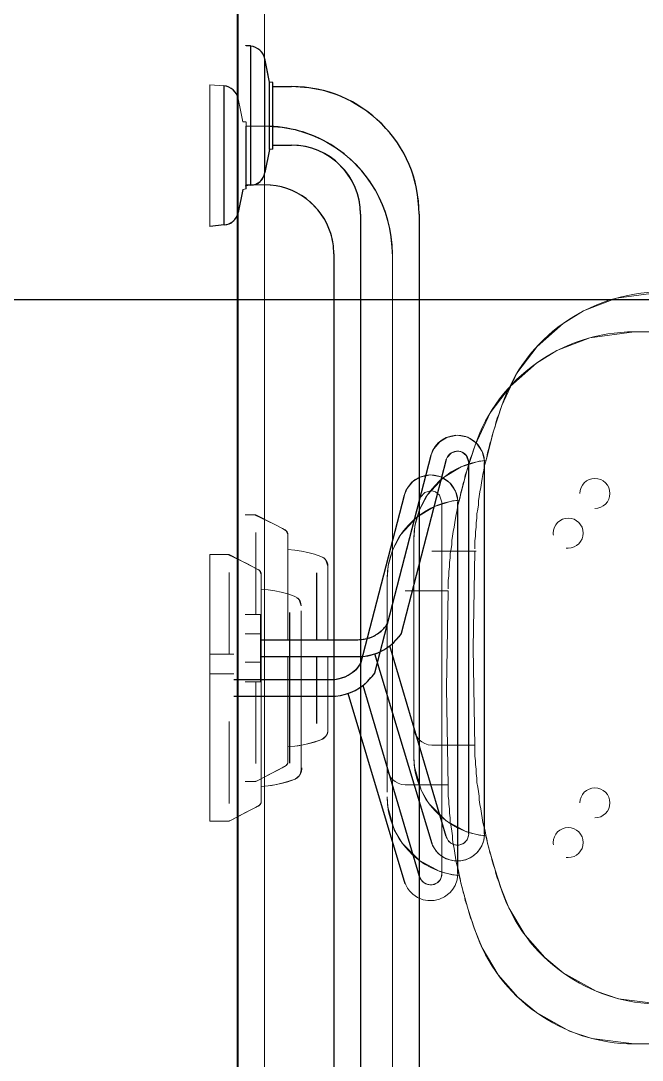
# Model space of a CAD drawing. Extents: x -14.2 to 52.3, y 3.7 to 90.9.
# Drawn here: x 28.77 to 29.12, y 26.129 to 26.715 of the extents above; entities that cross this region are included whole.
import ezdxf

# ---------------------------------------------------------------- set-up
doc = ezdxf.new("R2010")
doc.units = 0
doc.linetypes.add('limpo_PINI-PSG-PE-0102-LAZ-R00$0$CENTER2', pattern=[28.575, 19.05, -3.175, 3.175, -3.175])
for name, color, linetype, lineweight, true_color in [('limpo_PINI-PSG-PE-0102-LAZ-R00$0$0-17', 7, 'Continuous', 20, 0x999999), ('limpo_PINI-PSG-PE-0102-LAZ-R00$0$0-19', 7, 'Continuous', 25, 0x999999), ('limpo_PINI-PSG-PE-0102-LAZ-R00$0$0-8', 7, 'Continuous', 5, 0x999999)]:
    doc.layers.add(name, color=color, linetype=linetype, lineweight=lineweight, true_color=true_color)
for name, color, linetype, lineweight in [('limpo_PINI-PSG-PE-0102-LAZ-R00$0$0-20', 7, 'Continuous', 5), ('limpo_PINI-PSG-PE-0102-LAZ-R00$0$A-WALL', 1, 'Continuous', 5), ('limpo_PINI-PSG-PE-0102-LAZ-R00$0$A-WALL-FNSH', 1, 'Continuous', 40), ('limpo_PINI-PSG-PE-0102-LAZ-R00$0$LAYOUT_AMB_LAZ_dwg', 8, 'Continuous', 5)]:
    doc.layers.add(name, color=color, linetype=linetype, lineweight=lineweight)
for name, color, linetype in [('limpo_PINI-PSG-PE-0102-LAZ-R00$0$PA_ESTR', 181, 'limpo_PINI-PSG-PE-0102-LAZ-R00$0$CENTER2'), ('limpo_PINI-PSG-PE-0102-LAZ-R00$0$XR_ARQT', 7, 'Continuous'), ('XR_ARQT', 7, 'Continuous')]:
    doc.layers.add(name, color=color, linetype=linetype)

# ---------------------------------------------------------------- blocks, each defined once
blk = doc.blocks.new('limpo_PINI-PSG-PE-0102-LAZ-R00$0$LAZ GERAL - PNE_dwg-25011385-009 - PRE - PAV_ LAZER - GERAL')
at = {"layer": 'limpo_PINI-PSG-PE-0102-LAZ-R00$0$0-17'}
for p, q in [((7.27528, 1.59608), (7.27528, 1.54999)), ((7.29331, 1.52623), (7.29331, 1.50383)), ((7.27528, 1.51198), (7.27528, 1.46588))]:
    blk.add_line(p, q, dxfattribs=at)
at = {"layer": 'limpo_PINI-PSG-PE-0102-LAZ-R00$0$0-17', "flags": 128}
for points in [[(7.2693, 1.60615), (7.27454, 1.60615), (7.27528, 1.60608), (7.27595, 1.60581), (7.29171, 1.59757), (7.29238, 1.59716), (7.29291, 1.59649), (7.29318, 1.59576), (7.29331, 1.59495), (7.29331, 1.546), (7.29331, 1.53573)], [(7.3131, 1.58214), (7.31189, 1.58268), (7.30827, 1.58389), (7.30458, 1.58489), (7.30089, 1.5857), (7.29714, 1.58624), (7.29331, 1.58657)], [(7.2693, 1.45581), (7.27454, 1.45581), (7.27528, 1.45588), (7.27595, 1.45615), (7.29171, 1.4644), (7.29238, 1.4648), (7.29291, 1.46547), (7.29318, 1.46621), (7.29331, 1.46701), (7.29331, 1.51596)], [(7.3131, 1.47982), (7.31189, 1.47928), (7.30827, 1.47808), (7.30458, 1.47707), (7.30089, 1.47627), (7.29714, 1.47573), (7.29331, 1.47539)]]:
    blk.add_lwpolyline(points, dxfattribs=at)
at = {"layer": 'limpo_PINI-PSG-PE-0102-LAZ-R00$0$0-17'}
for centre, major_axis, start_param, end_param in [((7.30875, 1.57611), (0.00662, 0.00339), 0.179492, 0.473472), ((7.31017, 1.5772), (-0.00507, 0.0025), 3.600755, 4.253205), ((7.31017, 1.48477), (0.00564, 0.00038), 5.564268, 6.216718), ((7.30875, 1.48585), (-0.00481, 0.00566), 3.060824, 3.354804)]:
    blk.add_ellipse(centre, major_axis=major_axis, ratio=1, start_param=start_param, end_param=end_param, dxfattribs=at)
at = {"layer": 'limpo_PINI-PSG-PE-0102-LAZ-R00$0$0-19'}
for p, q in [((7.39517, 1.42634), (7.39517, 1.63562)), ((7.40413, 1.42634), (7.40413, 1.63562)), ((7.30951, 1.53573), (7.30951, 1.57347)), ((7.38256, 1.42474), (7.35071, 1.53233)), ((7.27786, 1.52623), (7.33394, 1.52623)), ((7.30951, 1.48849), (7.30951, 1.52623)), ((7.33272, 1.52623), (7.33516, 1.52633)), ((7.37451, 1.42062), (7.34227, 1.52786))]:
    blk.add_line(p, q, dxfattribs=at)
at = {"layer": 'limpo_PINI-PSG-PE-0102-LAZ-R00$0$0-19', "flags": 128}
for points in [[(7.37389, 1.63948), (7.34929, 1.54458), (7.34817, 1.543)], [(7.38256, 1.63723), (7.35721, 1.53929), (7.35584, 1.53736)], [(7.27786, 1.53573), (7.33272, 1.53573), (7.3347, 1.53579)]]:
    blk.add_lwpolyline(points, dxfattribs=at)
at = {"layer": 'limpo_PINI-PSG-PE-0102-LAZ-R00$0$0-19'}
for centre, major_axis, start_param, end_param in [((7.33274, 1.55553), (-0.0085, 0.01793), 3.120711, 3.461355), ((7.33088, 1.5576), (0.01347, 0.01817), 4.538055, 4.649119), ((7.33259, 1.55617), (0.01373, 0.01522), 3.978634, 4.290902), ((7.33259, 1.55588), (-0.01631, 0.02486), 3.078763, 3.459076), ((7.33312, 1.55468), (-0.0158, 0.02363), 2.623899, 3.074641)]:
    blk.add_ellipse(centre, major_axis=major_axis, ratio=1, start_param=start_param, end_param=end_param, dxfattribs=at)
for points in [[(7.27246, 1.87033), (7.27246, 1.87033), (7.27124, 1.87041), (7.26975, 1.87052)], [(7.28036, 1.863), (7.27951, 1.86694), (7.27641, 1.86976), (7.27218, 1.87033)], [(7.27246, 1.86553), (7.27246, 1.86553), (7.27246, 1.87033), (7.27246, 1.87033)], [(7.27246, 1.79192), (7.27246, 1.79192), (7.27246, 1.86553), (7.27246, 1.86553)], [(7.28036, 1.85933), (7.28036, 1.85933), (7.28036, 1.86328), (7.28036, 1.86328)], [(7.2829, 1.85002), (7.2829, 1.85002), (7.28036, 1.86328), (7.28036, 1.86328)], [(7.28036, 1.79897), (7.28036, 1.79897), (7.28036, 1.85933), (7.28036, 1.85933)], [(7.2829, 1.84776), (7.2829, 1.84776), (7.2829, 1.85002), (7.2829, 1.85002)], [(7.28487, 1.84974), (7.28487, 1.84974), (7.2829, 1.85002), (7.2829, 1.85002)], [(7.2829, 1.81194), (7.2829, 1.81194), (7.2829, 1.84776), (7.2829, 1.84776)], [(7.28487, 1.84748), (7.28487, 1.84748), (7.28487, 1.84974), (7.28487, 1.84974)], [(7.28487, 1.84748), (7.28487, 1.84748), (7.29531, 1.84748), (7.29531, 1.84748)], [(7.28487, 1.81223), (7.28487, 1.81223), (7.28487, 1.84748), (7.28487, 1.84748)], [(7.2829, 1.81194), (7.2829, 1.81194), (7.28036, 1.79897), (7.28036, 1.79897)], [(7.28487, 1.81223), (7.28487, 1.81223), (7.2829, 1.81194), (7.2829, 1.81194)], [(7.28487, 1.81448), (7.28487, 1.81448), (7.29531, 1.81448), (7.29531, 1.81448)], [(7.27246, 1.79192), (7.27641, 1.79192), (7.27951, 1.79502), (7.28036, 1.79897)], [(7.27246, 1.79192), (7.27246, 1.79192), (7.27124, 1.79179), (7.26975, 1.79164)], [(7.33423, 1.77556), (7.33423, 1.77556), (7.33423, 1.08655), (7.33423, 1.08655)], [(7.36723, 1.77556), (7.36723, 1.77556), (7.36723, 1.08655), (7.36723, 1.08655)]]:
    blk.add_open_spline(points, degree=3, dxfattribs=at)
for points in [[(7.36723, 1.77556), (7.36723, 1.77556), (7.36723, 1.81533), (7.33507, 1.84748), (7.29531, 1.84748)], [(7.33423, 1.77556), (7.33423, 1.77556), (7.33423, 1.797), (7.31674, 1.81448), (7.29531, 1.81448)]]:
    blk.add_open_spline(points, degree=3, knots=[0.3333333, 0.3333333, 0.3333333, 0.3333333, 0.3333333, 1, 1, 1, 1], dxfattribs=at)
at = {"layer": 'limpo_PINI-PSG-PE-0102-LAZ-R00$0$0-20', "flags": 128}
for points in [[(7.36723, 1.08655), (7.36723, 1.77556), (7.36599, 1.78894), (7.36314, 1.79955), (7.35993, 1.80719), (7.35485, 1.81595), (7.34996, 1.82235), (7.34361, 1.82888), (7.33699, 1.83421), (7.32879, 1.83925), (7.32201, 1.84237), (7.31333, 1.84521), (7.30502, 1.84683), (7.29531, 1.84748), (7.28487, 1.84748), (7.28487, 1.84974), (7.2829, 1.85002), (7.28163, 1.85665), (7.28036, 1.863), (7.2797, 1.86497), (7.27867, 1.86671), (7.27747, 1.86799), (7.27615, 1.86896), (7.27459, 1.86972), (7.27344, 1.87009), (7.27246, 1.87033), (7.2693, 1.87055)], [(7.2693, 1.79159), (7.27246, 1.79192), (7.27456, 1.79222), (7.27764, 1.79402), (7.27989, 1.7974), (7.28036, 1.79897), (7.2829, 1.81194), (7.28487, 1.81223), (7.28487, 1.81448), (7.29531, 1.81448), (7.3012, 1.81404), (7.30631, 1.81289), (7.3095, 1.8118), (7.31315, 1.81013), (7.31719, 1.80772), (7.32084, 1.80489), (7.3249, 1.8008), (7.32902, 1.79496), (7.33042, 1.79232), (7.33203, 1.78845), (7.3334, 1.78355), (7.33388, 1.78079), (7.33421, 1.77676), (7.33423, 1.77556), (7.33423, 1.08655)], [(7.50356, 1.73164), (7.47846, 1.72827), (7.45996, 1.72105), (7.44846, 1.71403), (7.43371, 1.70104), (7.42236, 1.68596), (7.41381, 1.66772), (7.40915, 1.65333), (7.40513, 1.63745), (7.40492, 1.63682), (7.40103, 1.63633), (7.391, 1.63321), (7.38101, 1.62717), (7.37191, 1.61735), (7.3672, 1.60853), (7.36485, 1.59967), (7.36428, 1.59237), (7.36428, 1.53098), (7.36428, 1.4696), (7.36463, 1.46401), (7.36831, 1.45103), (7.37272, 1.44348), (7.38252, 1.43363), (7.39399, 1.42755), (7.40117, 1.42566), (7.40492, 1.42515), (7.40619, 1.41965), (7.41, 1.4061), (7.41339, 1.39552), (7.41776, 1.38455), (7.42691, 1.36919), (7.43799, 1.35657), (7.44846, 1.34793), (7.467, 1.33758), (7.47958, 1.33335), (7.50356, 1.33032)], [(7.2693, 1.60615), (7.27454, 1.60615), (7.28553, 1.6008), (7.29027, 1.59832), (7.29238, 1.59716), (7.29331, 1.59495), (7.29331, 1.59067), (7.29331, 1.58657), (7.29714, 1.58624), (7.30089, 1.5857), (7.30458, 1.58489), (7.30827, 1.58389), (7.31189, 1.58268), (7.31393, 1.58144), (7.31466, 1.58063), (7.31582, 1.5772), (7.31582, 1.57448), (7.31582, 1.53573), (7.32393, 1.53573), (7.32714, 1.53573), (7.33371, 1.53576), (7.3347, 1.53579), (7.33785, 1.53636), (7.34086, 1.53742), (7.34381, 1.53906), (7.34644, 1.54118), (7.34817, 1.543), (7.34973, 1.54628), (7.37389, 1.63948), (7.37547, 1.64332), (7.37882, 1.64733), (7.38278, 1.64977), (7.38876, 1.65098), (7.3946, 1.64983), (7.39958, 1.64653), (7.40281, 1.64184), (7.40408, 1.63673), (7.40413, 1.63562), (7.40413, 1.42634), (7.4037, 1.42277), (7.40257, 1.4196), (7.40135, 1.41754), (7.39975, 1.4156), (7.39668, 1.41318), (7.39379, 1.41183), (7.39071, 1.41111), (7.38715, 1.41107), (7.38449, 1.41159), (7.38146, 1.41283), (7.3787, 1.41474), (7.3769, 1.41659), (7.37581, 1.41808), (7.37477, 1.42002), (7.37389, 1.42249), (7.3423, 1.52776), (7.34408, 1.52846), (7.34542, 1.52906), (7.3473, 1.53005), (7.34883, 1.53098), (7.35071, 1.53232), (7.35096, 1.53147), (7.38256, 1.42474), (7.38388, 1.42219), (7.38485, 1.42127), (7.38676, 1.42026), (7.38876, 1.41993), (7.38957, 1.41999), (7.39241, 1.42107), (7.39394, 1.42256), (7.39476, 1.42408), (7.39517, 1.42634), (7.39517, 1.63562), (7.39381, 1.63957), (7.39148, 1.64142), (7.38957, 1.64198), (7.38876, 1.64203), (7.38547, 1.64112), (7.38302, 1.63847), (7.38256, 1.63723), (7.35727, 1.53929), (7.35584, 1.53736), (7.35192, 1.5333), (7.35071, 1.53232), (7.3473, 1.53005), (7.34565, 1.52917), (7.34328, 1.52814), (7.34144, 1.5275), (7.33685, 1.52651), (7.33152, 1.52628), (7.32751, 1.52628), (7.31976, 1.52628), (7.31582, 1.52623), (7.31582, 1.48477), (7.31552, 1.48296), (7.31466, 1.48134), (7.31249, 1.47955), (7.31008, 1.47868), (7.30642, 1.47757), (7.30274, 1.47667), (7.29901, 1.476), (7.29714, 1.47573), (7.29331, 1.47539), (7.29331, 1.46701), (7.29318, 1.46621), (7.29238, 1.4648), (7.29011, 1.46356), (7.28802, 1.46247), (7.28528, 1.46104), (7.27595, 1.45615), (7.27454, 1.45581), (7.27196, 1.45581), (7.2693, 1.45581)]]:
    blk.add_lwpolyline(points, dxfattribs=at)
at = {"layer": 'limpo_PINI-PSG-PE-0102-LAZ-R00$0$0-8'}
for p, q in [((7.31582, 1.5772), (7.31582, 1.53573)), ((7.31582, 1.52623), (7.31582, 1.48477))]:
    blk.add_line(p, q, dxfattribs=at)
at = {"layer": 'limpo_PINI-PSG-PE-0102-LAZ-R00$0$0-8', "flags": 128}
for points in [[(7.2693, 1.51198), (7.27786, 1.51198), (7.27786, 1.54999), (7.2693, 1.54999)], [(7.2693, 1.53896), (7.27786, 1.53896), (7.27786, 1.523), (7.2693, 1.523)]]:
    blk.add_lwpolyline(points, dxfattribs=at)
at = {"layer": 'limpo_PINI-PSG-PE-0102-LAZ-R00$0$0-8'}
for centre, major_axis, start_param, end_param in [((7.38876, 1.63562), (-0.01086, 0.01086), 3.926994, 6.814877), ((7.38876, 1.63562), (0.00641, 0), 0, 2.887883), ((7.38876, 1.42634), (-0.01535, 0.00052), 0.287731, 3.175614), ((7.38876, 1.42634), (-0.00637, 0.00067), 0.358678, 3.246561)]:
    blk.add_ellipse(centre, major_axis=major_axis, ratio=1, start_param=start_param, end_param=end_param, dxfattribs=at)
for points, knots in [([(7.50356, 1.73164), (7.50356, 1.73164), (7.46292, 1.73164), (7.42693, 1.70582), (7.41381, 1.66772)], [0.3333333, 0.3333333, 0.3333333, 0.3333333, 0.3333333, 1, 1, 1, 1]), ([(7.4663, 1.62666), (7.4663, 1.62666), (7.46165, 1.62666), (7.45784, 1.62285), (7.45784, 1.61819)], [0.5, 0.5, 0.5, 0.5, 0.5, 0.6666667, 0.6666667, 0.6666667, 0.6666667]), ([(7.4663, 1.62666), (7.4663, 1.62666), (7.46165, 1.62666), (7.45784, 1.62285), (7.45784, 1.61819)], [0.5, 0.5, 0.5, 0.5, 0.5, 0.6666667, 0.6666667, 0.6666667, 0.6666667]), ([(7.47477, 1.61819), (7.47477, 1.61819), (7.47477, 1.62285), (7.47096, 1.62666), (7.4663, 1.62666)], [0.3333333, 0.3333333, 0.3333333, 0.3333333, 0.3333333, 0.5, 0.5, 0.5, 0.5]), ([(7.47477, 1.61819), (7.47477, 1.61819), (7.47477, 1.62285), (7.47096, 1.62666), (7.4663, 1.62666)], [0.3333333, 0.3333333, 0.3333333, 0.3333333, 0.3333333, 0.5, 0.5, 0.5, 0.5]), ([(7.4663, 1.60972), (7.4663, 1.60972), (7.47096, 1.60972), (7.47477, 1.61353), (7.47477, 1.61819)], [0.1666667, 0.1666667, 0.1666667, 0.1666667, 0.1666667, 0.3333333, 0.3333333, 0.3333333, 0.3333333]), ([(7.4663, 1.60972), (7.4663, 1.60972), (7.47096, 1.60972), (7.47477, 1.61353), (7.47477, 1.61819)], [0.1666667, 0.1666667, 0.1666667, 0.1666667, 0.1666667, 0.3333333, 0.3333333, 0.3333333, 0.3333333]), ([(7.4663, 1.45224), (7.4663, 1.45224), (7.46165, 1.45224), (7.45784, 1.44843), (7.45784, 1.44378)], [0.5, 0.5, 0.5, 0.5, 0.5, 0.6666667, 0.6666667, 0.6666667, 0.6666667]), ([(7.4663, 1.45224), (7.4663, 1.45224), (7.46165, 1.45224), (7.45784, 1.44843), (7.45784, 1.44378)], [0.5, 0.5, 0.5, 0.5, 0.5, 0.6666667, 0.6666667, 0.6666667, 0.6666667]), ([(7.47477, 1.44378), (7.47477, 1.44378), (7.47477, 1.44843), (7.47096, 1.45224), (7.4663, 1.45224)], [0.3333333, 0.3333333, 0.3333333, 0.3333333, 0.3333333, 0.5, 0.5, 0.5, 0.5]), ([(7.47477, 1.44378), (7.47477, 1.44378), (7.47477, 1.44843), (7.47096, 1.45224), (7.4663, 1.45224)], [0.3333333, 0.3333333, 0.3333333, 0.3333333, 0.3333333, 0.5, 0.5, 0.5, 0.5]), ([(7.4663, 1.43531), (7.4663, 1.43531), (7.47096, 1.43531), (7.47477, 1.43912), (7.47477, 1.44378)], [0.1666667, 0.1666667, 0.1666667, 0.1666667, 0.1666667, 0.3333333, 0.3333333, 0.3333333, 0.3333333]), ([(7.4663, 1.43531), (7.4663, 1.43531), (7.47096, 1.43531), (7.47477, 1.43912), (7.47477, 1.44378)], [0.1666667, 0.1666667, 0.1666667, 0.1666667, 0.1666667, 0.3333333, 0.3333333, 0.3333333, 0.3333333])]:
    blk.add_open_spline(points, degree=3, knots=knots, dxfattribs=at)
for points in [[(7.41212, 1.66264), (7.41212, 1.66264), (7.41296, 1.66518), (7.41296, 1.66518)], [(7.41296, 1.66518), (7.41296, 1.66518), (7.41381, 1.66772), (7.41381, 1.66772)], [(7.41, 1.65587), (7.41, 1.65587), (7.41042, 1.65798), (7.41042, 1.65798)], [(7.41042, 1.65798), (7.41042, 1.65798), (7.41127, 1.66052), (7.41127, 1.66052)], [(7.41127, 1.66052), (7.41127, 1.66052), (7.41212, 1.66264), (7.41212, 1.66264)], [(7.40831, 1.65079), (7.40831, 1.65079), (7.40915, 1.65333), (7.40915, 1.65333)], [(7.40915, 1.65333), (7.40915, 1.65333), (7.41, 1.65587), (7.41, 1.65587)], [(7.40661, 1.64359), (7.40661, 1.64359), (7.40704, 1.64613), (7.40704, 1.64613)], [(7.40704, 1.64613), (7.40704, 1.64613), (7.40788, 1.64825), (7.40788, 1.64825)], [(7.40788, 1.64825), (7.40788, 1.64825), (7.40831, 1.65079), (7.40831, 1.65079)], [(7.40534, 1.63851), (7.40534, 1.63851), (7.40577, 1.64105), (7.40577, 1.64105)], [(7.40577, 1.64105), (7.40577, 1.64105), (7.40661, 1.64359), (7.40661, 1.64359)], [(7.40492, 1.63682), (7.38206, 1.6347), (7.36428, 1.61565), (7.36428, 1.59237)], [(7.40407, 1.63385), (7.40407, 1.63385), (7.40492, 1.63639), (7.40492, 1.63639)], [(7.40492, 1.63639), (7.40492, 1.63639), (7.40534, 1.63851), (7.40534, 1.63851)], [(7.4028, 1.62666), (7.4028, 1.62666), (7.40323, 1.62877), (7.40323, 1.62877)], [(7.40323, 1.62877), (7.40323, 1.62877), (7.40365, 1.63131), (7.40365, 1.63131)], [(7.40365, 1.63131), (7.40365, 1.63131), (7.40407, 1.63385), (7.40407, 1.63385)], [(7.40196, 1.62158), (7.40196, 1.62158), (7.40238, 1.62412), (7.40238, 1.62412)], [(7.40238, 1.62412), (7.40238, 1.62412), (7.4028, 1.62666), (7.4028, 1.62666)], [(7.40111, 1.6165), (7.40111, 1.6165), (7.40153, 1.61904), (7.40153, 1.61904)], [(7.40153, 1.61904), (7.40153, 1.61904), (7.40196, 1.62158), (7.40196, 1.62158)], [(7.40026, 1.6093), (7.40026, 1.6093), (7.40069, 1.61184), (7.40069, 1.61184)], [(7.40069, 1.61396), (7.40069, 1.61396), (7.40111, 1.6165), (7.40111, 1.6165)], [(7.40069, 1.61184), (7.40069, 1.61184), (7.40069, 1.61396), (7.40069, 1.61396)], [(7.39984, 1.60676), (7.39984, 1.60676), (7.40026, 1.6093), (7.40026, 1.6093)], [(7.39984, 1.60422), (7.39984, 1.60422), (7.39984, 1.60676), (7.39984, 1.60676)], [(7.39942, 1.60168), (7.39942, 1.60168), (7.39984, 1.60422), (7.39984, 1.60422)], [(7.39942, 1.59914), (7.39942, 1.59914), (7.39942, 1.60168), (7.39942, 1.60168)], [(7.39857, 1.59152), (7.39857, 1.59152), (7.39899, 1.59406), (7.39899, 1.59406)], [(7.39899, 1.5966), (7.39899, 1.5966), (7.39942, 1.59914), (7.39942, 1.59914)], [(7.39899, 1.59406), (7.39899, 1.59406), (7.39899, 1.5966), (7.39899, 1.5966)], [(7.36428, 1.53098), (7.36428, 1.53098), (7.36428, 1.59237), (7.36428, 1.59237)], [(7.36428, 1.53098), (7.36428, 1.53098), (7.36428, 1.58983), (7.36428, 1.58983)], [(7.36428, 1.53352), (7.36428, 1.53352), (7.36428, 1.58983), (7.36428, 1.58983)], [(7.39857, 1.58686), (7.39857, 1.58686), (7.39857, 1.59152), (7.39857, 1.59152)], [(7.39857, 1.58559), (7.39857, 1.58559), (7.37444, 1.58559), (7.37444, 1.58559)], [(7.39857, 1.58559), (7.39857, 1.58559), (7.37444, 1.58559), (7.37444, 1.58559)], [(7.37444, 1.58559), (7.37444, 1.58559), (7.39942, 1.58559), (7.39942, 1.58559)], [(7.39857, 1.58559), (7.39857, 1.58559), (7.39772, 1.53098), (7.39772, 1.53098)], [(7.36428, 1.53352), (7.36428, 1.53352), (7.36428, 1.47214), (7.36428, 1.47214)], [(7.36428, 1.53098), (7.36428, 1.53098), (7.36428, 1.47214), (7.36428, 1.47214)], [(7.36428, 1.53098), (7.36428, 1.53098), (7.36428, 1.4696), (7.36428, 1.4696)], [(7.39857, 1.47553), (7.39857, 1.47553), (7.39772, 1.53098), (7.39772, 1.53098)], [(7.36428, 1.48653), (7.36428, 1.48103), (7.36894, 1.47637), (7.37444, 1.47637)], [(7.36428, 1.48653), (7.36428, 1.48103), (7.36894, 1.47637), (7.37444, 1.47637)], [(7.36428, 1.48653), (7.36428, 1.48103), (7.36894, 1.47637), (7.37444, 1.47637)], [(7.39857, 1.47637), (7.39857, 1.47637), (7.37444, 1.47637), (7.37444, 1.47637)], [(7.39857, 1.47637), (7.39857, 1.47637), (7.37444, 1.47637), (7.37444, 1.47637)], [(7.39857, 1.47002), (7.39857, 1.47002), (7.39857, 1.47553), (7.39857, 1.47553)], [(7.36428, 1.4696), (7.36428, 1.44632), (7.38206, 1.42727), (7.40492, 1.42515)], [(7.39899, 1.46748), (7.39899, 1.46748), (7.39857, 1.47002), (7.39857, 1.47002)], [(7.39899, 1.46537), (7.39899, 1.46537), (7.39899, 1.46748), (7.39899, 1.46748)], [(7.39942, 1.46283), (7.39942, 1.46283), (7.39899, 1.46537), (7.39899, 1.46537)], [(7.39942, 1.46029), (7.39942, 1.46029), (7.39942, 1.46283), (7.39942, 1.46283)], [(7.39984, 1.45775), (7.39984, 1.45775), (7.39942, 1.46029), (7.39942, 1.46029)], [(7.39984, 1.45521), (7.39984, 1.45521), (7.39984, 1.45775), (7.39984, 1.45775)], [(7.40026, 1.45267), (7.40026, 1.45267), (7.39984, 1.45521), (7.39984, 1.45521)], [(7.40069, 1.45013), (7.40069, 1.45013), (7.40026, 1.45267), (7.40026, 1.45267)], [(7.40111, 1.44759), (7.40111, 1.44759), (7.40069, 1.45013), (7.40069, 1.45013)], [(7.40111, 1.44547), (7.40111, 1.44547), (7.40111, 1.44759), (7.40111, 1.44759)], [(7.40153, 1.44293), (7.40153, 1.44293), (7.40111, 1.44547), (7.40111, 1.44547)], [(7.40196, 1.44039), (7.40196, 1.44039), (7.40153, 1.44293), (7.40153, 1.44293)], [(7.40238, 1.43785), (7.40238, 1.43785), (7.40196, 1.44039), (7.40196, 1.44039)], [(7.4028, 1.43531), (7.4028, 1.43531), (7.40238, 1.43785), (7.40238, 1.43785)], [(7.40323, 1.43277), (7.40323, 1.43277), (7.4028, 1.43531), (7.4028, 1.43531)], [(7.40365, 1.43065), (7.40365, 1.43065), (7.40323, 1.43277), (7.40323, 1.43277)], [(7.4045, 1.42811), (7.4045, 1.42811), (7.40365, 1.43065), (7.40365, 1.43065)], [(7.40492, 1.42557), (7.40492, 1.42557), (7.4045, 1.42811), (7.4045, 1.42811)], [(7.40534, 1.42346), (7.40534, 1.42346), (7.40492, 1.42557), (7.40492, 1.42557)], [(7.40577, 1.42092), (7.40577, 1.42092), (7.40534, 1.42346), (7.40534, 1.42346)], [(7.40661, 1.41838), (7.40661, 1.41838), (7.40577, 1.42092), (7.40577, 1.42092)], [(7.40704, 1.41584), (7.40704, 1.41584), (7.40661, 1.41838), (7.40661, 1.41838)], [(7.40788, 1.41372), (7.40788, 1.41372), (7.40704, 1.41584), (7.40704, 1.41584)], [(7.40831, 1.41118), (7.40831, 1.41118), (7.40788, 1.41372), (7.40788, 1.41372)], [(7.40915, 1.40864), (7.40915, 1.40864), (7.40831, 1.41118), (7.40831, 1.41118)], [(7.41, 1.4061), (7.41, 1.4061), (7.40915, 1.40864), (7.40915, 1.40864)], [(7.41042, 1.40398), (7.41042, 1.40398), (7.41, 1.4061), (7.41, 1.4061)], [(7.41127, 1.40144), (7.41127, 1.40144), (7.41042, 1.40398), (7.41042, 1.40398)], [(7.41212, 1.39933), (7.41212, 1.39933), (7.41127, 1.40144), (7.41127, 1.40144)], [(7.41296, 1.39679), (7.41296, 1.39679), (7.41212, 1.39933), (7.41212, 1.39933)], [(7.41381, 1.39425), (7.41381, 1.39425), (7.41296, 1.39679), (7.41296, 1.39679)], [(7.41381, 1.39425), (7.42693, 1.35615), (7.46292, 1.33032), (7.50356, 1.33032)]]:
    blk.add_open_spline(points, degree=3, dxfattribs=at)
blk = doc.blocks.new('limpo_PINI-PSG-PE-0102-LAZ-R00$0$LAYOUT_AMB_LAZ_dwg-2867451-5PPE_008_LAZER__P_A_0_09_')
at = {"color": 71, "lineweight": 25}
for p, q in [((37518.94, 20668.05), (37494.33, 20573.15)), ((37527.61, 20665.81), (37502.26, 20567.87)), ((37549.17, 20454.92), (37549.17, 20664.2)), ((37454.56, 20517.07), (37454.56, 20602.05)), ((37493.22, 20571.58), (37494.39, 20573.15)), ((37500.89, 20565.94), (37502.31, 20567.87)), ((37519.55, 20449.2), (37487.32, 20556.43)), ((37527.61, 20453.31), (37495.76, 20560.91)), ((37422.91, 20554.81), (37478.99, 20554.81)), ((37477.77, 20554.81), (37480.21, 20554.91))]:
    blk.add_line(p, q, dxfattribs=at)
at = {"color": 253, "lineweight": 20}
for p, q in [((37420.32, 20624.66), (37420.32, 20578.57)), ((37420.32, 20540.55), (37420.32, 20494.46))]:
    blk.add_line(p, q, dxfattribs=at)
at = {"color": 9, "lineweight": 5}
for p, q in [((37422.91, 20578.57), (37409.33, 20578.57)), ((37409.33, 20567.54), (37422.91, 20567.54)), ((37464.81, 20554.85), (37460.87, 20554.81))]:
    blk.add_line(p, q, dxfattribs=at)
at = {"color": 9, "lineweight": 5, "flags": 128}
for points in [[(37512.28, 20115.12), (37512.28, 20804.14), (37511.04, 20817.51), (37508.19, 20828.13), (37504.98, 20835.77), (37499.9, 20844.53), (37495.01, 20850.93), (37488.66, 20857.46), (37482.04, 20862.78), (37473.84, 20867.83), (37467.06, 20870.95), (37458.38, 20873.79), (37450.07, 20875.41), (37440.35, 20876.06), (37429.92, 20876.06), (37429.92, 20878.32), (37427.94, 20878.6), (37426.67, 20885.23), (37425.4, 20891.57), (37424.75, 20893.55), (37423.71, 20895.28), (37422.52, 20896.57), (37421.2, 20897.53), (37419.64, 20898.3), (37418.48, 20898.67), (37417.51, 20898.91), (37409.33, 20899.47), (37409.33, 20819.65), (37413.42, 20820.07)], [(37417.51, 20820.5), (37419.61, 20820.8), (37422.69, 20822.6), (37424.93, 20825.98), (37425.4, 20827.55), (37427.94, 20840.52), (37429.92, 20840.8), (37429.92, 20843.06), (37440.35, 20843.06), (37446.25, 20842.61), (37451.36, 20841.46), (37454.55, 20840.37), (37458.2, 20838.71), (37462.24, 20836.3), (37465.89, 20833.47), (37469.95, 20829.37), (37474.07, 20823.54), (37475.47, 20820.9), (37477.08, 20817.03), (37478.45, 20812.12), (37478.93, 20809.36), (37479.26, 20805.34), (37479.28, 20804.14)], [(37509.33, 20498.18), (37509.67, 20492.59), (37513.36, 20479.61), (37517.77, 20472.05), (37527.57, 20462.2), (37539.03, 20456.13), (37546.21, 20454.23), (37549.97, 20453.73), (37551.24, 20448.22), (37555.05, 20434.68), (37558.43, 20424.09), (37562.81, 20413.13), (37571.96, 20397.77), (37583.04, 20385.15), (37593.51, 20376.51), (37612.05, 20366.16), (37624.63, 20361.93), (37648.6, 20358.9), (37926.73, 20358.9)], [(37926.73, 20760.22), (37648.6, 20760.22), (37623.5, 20756.85), (37605.01, 20749.63), (37593.5, 20742.61), (37578.76, 20729.62), (37567.41, 20714.54), (37558.86, 20696.3), (37554.2, 20681.9), (37550.18, 20666.03), (37549.97, 20665.39), (37546.08, 20664.9), (37536.05, 20661.78), (37526.06, 20655.75), (37516.96, 20645.93), (37512.25, 20637.1), (37509.9, 20628.24), (37509.33, 20620.94)], [(37468.98, 20564.31), (37472.19, 20564.31), (37478.76, 20564.34), (37479.75, 20564.36), (37482.89, 20564.94), (37485.91, 20566), (37488.86, 20567.64), (37491.49, 20569.75), (37493.22, 20571.58), (37494.78, 20574.86), (37518.94, 20668.05), (37520.52, 20671.89), (37523.86, 20675.9), (37527.83, 20678.35), (37533.81, 20679.56), (37539.65, 20678.41), (37544.62, 20675.11), (37547.86, 20670.42), (37549.13, 20665.31), (37549.17, 20664.2)], [(37496.01, 20560.05), (37527.61, 20453.31), (37528.93, 20450.77), (37529.9, 20449.85), (37531.81, 20448.83), (37533.81, 20448.51), (37534.62, 20448.56), (37537.46, 20449.65), (37538.98, 20451.14), (37539.81, 20452.66), (37540.22, 20454.92), (37540.22, 20664.2), (37538.86, 20668.15), (37536.53, 20670), (37534.62, 20670.56), (37533.81, 20670.61), (37530.52, 20669.7), (37528.07, 20667.04), (37527.61, 20665.81), (37502.31, 20567.87), (37500.89, 20565.94), (37496.97, 20561.88), (37495.76, 20560.89), (37492.35, 20558.63), (37490.7, 20557.75), (37488.33, 20556.72), (37486.49, 20556.08), (37481.9, 20555.08), (37476.57, 20554.86), (37472.56, 20554.86)], [(37438.36, 20623.53), (37437.42, 20625.74), (37435.32, 20626.89), (37430.57, 20629.38), (37419.59, 20634.73), (37409.33, 20634.73), (37409.33, 20484.39)], [(37438.36, 20615.15), (37442.18, 20614.81), (37445.94, 20614.28), (37449.63, 20613.47), (37453.32, 20612.47), (37456.94, 20611.26), (37458.98, 20610.02), (37459.71, 20609.2), (37460.87, 20605.77)], [(37460.87, 20603.06), (37460.87, 20513.35), (37460.57, 20511.53), (37459.71, 20509.91), (37457.54, 20508.13), (37455.13, 20507.26), (37451.47, 20506.15), (37447.78, 20505.25), (37444.06, 20504.58), (37442.18, 20504.31), (37438.36, 20503.97)], [(37549.17, 20454.92), (37548.75, 20451.35), (37547.61, 20448.18), (37546.4, 20446.11), (37544.79, 20444.18), (37541.73, 20441.76), (37538.84, 20440.4), (37535.75, 20439.68), (37532.19, 20439.65), (37529.54, 20440.17), (37526.51, 20441.41), (37523.75, 20443.32), (37521.95, 20445.17), (37520.86, 20446.66), (37519.81, 20448.59), (37518.94, 20451.07), (37487.35, 20556.34), (37489.13, 20557.04), (37490.46, 20557.63), (37492.35, 20558.63), (37493.88, 20559.56), (37495.76, 20560.89)], [(37438.36, 20495.59), (37438.23, 20494.79), (37437.42, 20493.38), (37435.16, 20492.14)], [(37430.33, 20489.61), (37421, 20484.73), (37419.59, 20484.39), (37417, 20484.39)]]:
    blk.add_lwpolyline(points, dxfattribs=at)
at = {"color": 253, "lineweight": 20, "flags": 128}
for points in [[(37409.33, 20634.73), (37419.59, 20634.73), (37420.32, 20634.66), (37421, 20634.39), (37436.75, 20626.14)], [(37436.75, 20626.21), (37437.42, 20625.74), (37437.96, 20625.07), (37438.23, 20624.33), (37438.36, 20623.53), (37438.36, 20495.59), (37438.23, 20494.79), (37437.96, 20494.05), (37437.42, 20493.38), (37436.75, 20492.91)], [(37458.14, 20610.72), (37456.94, 20611.26), (37453.32, 20612.47), (37449.63, 20613.47), (37445.94, 20614.28), (37442.18, 20614.81), (37438.36, 20615.15)], [(37458.14, 20508.4), (37456.94, 20507.86), (37453.32, 20506.65), (37449.63, 20505.65), (37445.94, 20504.84), (37442.18, 20504.31), (37438.36, 20503.97)], [(37409.33, 20484.39), (37419.59, 20484.39), (37420.32, 20484.46), (37421, 20484.73), (37436.75, 20492.98)]]:
    blk.add_lwpolyline(points, dxfattribs=at)
at = {"color": 71, "lineweight": 25, "flags": 128}
blk.add_lwpolyline([(37422.91, 20564.31), (37477.77, 20564.31), (37479.75, 20564.36)], dxfattribs=at)
at = {"color": 9, "lineweight": 5}
for centre, radius, start, end in [((37533.81, 20664.2), 15.36, 0, 165.46351), ((37533.81, 20454.92), 6.41, 194.53649, 0)]:
    blk.add_arc(centre, radius, start, end, dxfattribs=at)
at = {"color": 253, "lineweight": 20}
for centre, radius, start, end in [((37455.22, 20605.77), 5.65, 0, 54.43099), ((37453.8, 20514.43), 7.43, 305.74473, 0.96341)]:
    blk.add_arc(centre, radius, start, end, dxfattribs=at)
at = {"color": 71, "lineweight": 25}
for centre, radius, start in [((37477.64, 20584.75), 20.5, 275.9179), ((37478.17, 20583.26), 28.42, 274.11162)]:
    blk.add_arc(centre, radius, start, 320.85637, dxfattribs=at)
for points in [[(37425.4, 20891.57), (37424.56, 20895.52), (37421.46, 20898.34), (37417.23, 20898.91)], [(37417.51, 20894.11), (37417.51, 20894.11), (37417.51, 20898.91), (37417.51, 20898.91)], [(37417.51, 20820.5), (37417.51, 20820.5), (37417.51, 20894.11), (37417.51, 20894.11)], [(37429.92, 20878.32), (37429.92, 20878.32), (37427.94, 20878.6), (37427.94, 20878.6)], [(37429.92, 20840.8), (37429.92, 20840.8), (37429.92, 20876.06), (37429.92, 20876.06)], [(37477.55, 20865.73), (37466.7, 20872.29), (37453.97, 20876.06), (37440.35, 20876.06)], [(37477.55, 20815.6), (37472.63, 20831.47), (37457.8, 20843.06), (37440.35, 20843.06)], [(37427.94, 20840.52), (37427.94, 20840.52), (37425.4, 20827.55), (37425.4, 20827.55)], [(37417.51, 20820.5), (37421.46, 20820.5), (37424.56, 20823.6), (37425.4, 20827.55)], [(37417.51, 20820.5), (37417.51, 20820.5), (37409.33, 20819.65), (37409.33, 20819.65)], [(37479.28, 20804.14), (37479.28, 20804.14), (37479.28, 20115.12), (37479.28, 20115.12)]]:
    blk.add_open_spline(points, degree=3, dxfattribs=at)
for points, knots in [([(37512.28, 20804.14), (37512.28, 20804.14), (37512.28, 20830.29), (37498.38, 20853.14), (37477.55, 20865.73)], [0.3333333, 0.3333333, 0.3333333, 0.3333333, 0.3333333, 0.771679, 0.771679, 0.771679, 0.771679]), ([(37479.28, 20804.14), (37479.28, 20804.14), (37479.28, 20808.12), (37478.67, 20811.97), (37477.55, 20815.6)], [0.3333333, 0.3333333, 0.3333333, 0.3333333, 0.3333333, 0.4573473, 0.4573473, 0.4573473, 0.4573473])]:
    blk.add_open_spline(points, degree=3, knots=knots, dxfattribs=at)
at = {"color": 9, "lineweight": 5}
for points, knots in [([(37648.6, 20760.22), (37648.6, 20760.22), (37607.96, 20760.22), (37571.98, 20734.4), (37558.86, 20696.3)], [0.3333333, 0.3333333, 0.3333333, 0.3333333, 0.3333333, 1, 1, 1, 1]), ([(37611.35, 20655.23), (37611.35, 20655.23), (37606.69, 20655.23), (37602.88, 20651.42), (37602.88, 20646.77)], [0.5, 0.5, 0.5, 0.5, 0.5, 0.6666667, 0.6666667, 0.6666667, 0.6666667]), ([(37619.82, 20646.77), (37619.82, 20646.77), (37619.82, 20651.42), (37616.01, 20655.23), (37611.35, 20655.23)], [0.3333333, 0.3333333, 0.3333333, 0.3333333, 0.3333333, 0.5, 0.5, 0.5, 0.5]), ([(37602.88, 20646.77), (37602.88, 20646.77), (37602.88, 20646.36), (37602.91, 20645.96), (37602.97, 20645.56)], [0.66666667, 0.66666667, 0.66666667, 0.66666667, 0.66666668, 0.69591094, 0.69591094, 0.69591094, 0.69591094]), ([(37611.35, 20638.3), (37611.35, 20638.3), (37616.01, 20638.3), (37619.82, 20642.11), (37619.82, 20646.77)], [0.1666667, 0.1666667, 0.1666667, 0.1666667, 0.1666667, 0.3333333, 0.3333333, 0.3333333, 0.3333333]), ([(37611.35, 20480.82), (37611.35, 20480.82), (37606.69, 20480.82), (37602.88, 20477.01), (37602.88, 20472.35)], [0.5, 0.5, 0.5, 0.5, 0.5, 0.6666667, 0.6666667, 0.6666667, 0.6666667]), ([(37619.82, 20472.35), (37619.82, 20472.35), (37619.82, 20477.01), (37616.01, 20480.82), (37611.35, 20480.82)], [0.3333333, 0.3333333, 0.3333333, 0.3333333, 0.3333333, 0.5, 0.5, 0.5, 0.5]), ([(37602.88, 20472.35), (37602.88, 20472.35), (37602.88, 20471.95), (37602.91, 20471.55), (37602.97, 20471.16)], [0.66666667, 0.66666667, 0.66666667, 0.66666667, 0.66666668, 0.69565404, 0.69565404, 0.69565404, 0.69565404]), ([(37611.35, 20463.89), (37611.35, 20463.89), (37616.01, 20463.89), (37619.82, 20467.7), (37619.82, 20472.35)], [0.1666667, 0.1666667, 0.1666667, 0.1666667, 0.1666667, 0.3333333, 0.3333333, 0.3333333, 0.3333333])]:
    blk.add_open_spline(points, degree=3, knots=knots, dxfattribs=at)
for points in [[(37926.73, 20760.22), (37926.73, 20760.22), (37648.6, 20760.22), (37648.6, 20760.22)], [(37556.32, 20689.1), (37556.32, 20689.1), (37557.16, 20691.22), (37557.16, 20691.22)], [(37557.16, 20691.22), (37557.16, 20691.22), (37558.01, 20693.76), (37558.01, 20693.76)], [(37558.01, 20693.76), (37558.01, 20693.76), (37558.86, 20696.3), (37558.86, 20696.3)], [(37555.05, 20684.44), (37555.05, 20684.44), (37555.47, 20686.56), (37555.47, 20686.56)], [(37555.47, 20686.56), (37555.47, 20686.56), (37556.32, 20689.1), (37556.32, 20689.1)], [(37552.93, 20676.82), (37552.93, 20676.82), (37553.35, 20679.36), (37553.35, 20679.36)], [(37553.35, 20679.36), (37553.35, 20679.36), (37554.2, 20681.9), (37554.2, 20681.9)], [(37554.2, 20681.9), (37554.2, 20681.9), (37555.05, 20684.44), (37555.05, 20684.44)], [(37551.66, 20672.17), (37551.66, 20672.17), (37552.08, 20674.71), (37552.08, 20674.71)], [(37552.08, 20674.71), (37552.08, 20674.71), (37552.93, 20676.82), (37552.93, 20676.82)], [(37550.39, 20667.09), (37550.39, 20667.09), (37550.81, 20669.63), (37550.81, 20669.63)], [(37550.81, 20669.63), (37550.81, 20669.63), (37551.66, 20672.17), (37551.66, 20672.17)], [(37549.97, 20665.39), (37527.11, 20663.28), (37509.33, 20644.23), (37509.33, 20620.94)], [(37548.7, 20659.89), (37548.7, 20659.89), (37549.12, 20662.43), (37549.12, 20662.43)], [(37549.12, 20662.43), (37549.12, 20662.43), (37549.97, 20664.97), (37549.97, 20664.97)], [(37549.97, 20664.97), (37549.97, 20664.97), (37550.39, 20667.09), (37550.39, 20667.09)], [(37547.85, 20655.23), (37547.85, 20655.23), (37548.27, 20657.35), (37548.27, 20657.35)], [(37548.27, 20657.35), (37548.27, 20657.35), (37548.7, 20659.89), (37548.7, 20659.89)], [(37546.58, 20647.61), (37546.58, 20647.61), (37547, 20650.15), (37547, 20650.15)], [(37547, 20650.15), (37547, 20650.15), (37547.43, 20652.69), (37547.43, 20652.69)], [(37547.43, 20652.69), (37547.43, 20652.69), (37547.85, 20655.23), (37547.85, 20655.23)], [(37545.73, 20642.53), (37545.73, 20642.53), (37546.16, 20645.07), (37546.16, 20645.07)], [(37546.16, 20645.07), (37546.16, 20645.07), (37546.58, 20647.61), (37546.58, 20647.61)], [(37545.31, 20637.88), (37545.31, 20637.88), (37545.73, 20640.42), (37545.73, 20640.42)], [(37545.73, 20640.42), (37545.73, 20640.42), (37545.73, 20642.53), (37545.73, 20642.53)], [(37610.16, 20638.38), (37610.55, 20638.33), (37610.95, 20638.3), (37611.35, 20638.3)], [(37544.46, 20630.26), (37544.46, 20630.26), (37544.89, 20632.8), (37544.89, 20632.8)], [(37544.89, 20635.34), (37544.89, 20635.34), (37545.31, 20637.88), (37545.31, 20637.88)], [(37544.89, 20632.8), (37544.89, 20632.8), (37544.89, 20635.34), (37544.89, 20635.34)], [(37544.04, 20625.18), (37544.04, 20625.18), (37544.46, 20627.72), (37544.46, 20627.72)], [(37544.46, 20627.72), (37544.46, 20627.72), (37544.46, 20630.26), (37544.46, 20630.26)], [(37509.33, 20559.56), (37509.33, 20559.56), (37509.33, 20620.94), (37509.33, 20620.94)], [(37543.62, 20620.1), (37543.62, 20620.1), (37544.04, 20622.64), (37544.04, 20622.64)], [(37544.04, 20622.64), (37544.04, 20622.64), (37544.04, 20625.18), (37544.04, 20625.18)], [(37543.62, 20615.44), (37543.62, 20615.44), (37543.62, 20620.1), (37543.62, 20620.1)], [(37543.62, 20614.17), (37543.62, 20614.17), (37519.49, 20614.17), (37519.49, 20614.17)], [(37543.62, 20614.17), (37543.62, 20614.17), (37542.77, 20559.56), (37542.77, 20559.56)], [(37509.33, 20562.1), (37509.33, 20562.1), (37509.33, 20500.72), (37509.33, 20500.72)], [(37543.62, 20504.1), (37543.62, 20504.1), (37542.77, 20559.56), (37542.77, 20559.56)], [(37509.33, 20515.11), (37509.33, 20509.61), (37513.98, 20504.95), (37519.49, 20504.95)], [(37543.62, 20504.95), (37543.62, 20504.95), (37519.49, 20504.95), (37519.49, 20504.95)], [(37543.62, 20498.6), (37543.62, 20498.6), (37543.62, 20504.1), (37543.62, 20504.1)], [(37509.33, 20498.18), (37509.33, 20474.89), (37527.11, 20455.84), (37549.97, 20453.73)], [(37544.04, 20496.06), (37544.04, 20496.06), (37543.62, 20498.6), (37543.62, 20498.6)], [(37544.04, 20493.94), (37544.04, 20493.94), (37544.04, 20496.06), (37544.04, 20496.06)], [(37544.46, 20491.4), (37544.46, 20491.4), (37544.04, 20493.94), (37544.04, 20493.94)], [(37544.46, 20488.86), (37544.46, 20488.86), (37544.46, 20491.4), (37544.46, 20491.4)], [(37544.89, 20486.32), (37544.89, 20486.32), (37544.46, 20488.86), (37544.46, 20488.86)], [(37544.89, 20483.78), (37544.89, 20483.78), (37544.89, 20486.32), (37544.89, 20486.32)], [(37545.31, 20481.24), (37545.31, 20481.24), (37544.89, 20483.78), (37544.89, 20483.78)], [(37545.73, 20478.7), (37545.73, 20478.7), (37545.31, 20481.24), (37545.31, 20481.24)], [(37546.16, 20476.16), (37546.16, 20476.16), (37545.73, 20478.7), (37545.73, 20478.7)], [(37546.16, 20474.05), (37546.16, 20474.05), (37546.16, 20476.16), (37546.16, 20476.16)], [(37546.58, 20471.51), (37546.58, 20471.51), (37546.16, 20474.05), (37546.16, 20474.05)], [(37547, 20468.97), (37547, 20468.97), (37546.58, 20471.51), (37546.58, 20471.51)], [(37547.43, 20466.43), (37547.43, 20466.43), (37547, 20468.97), (37547, 20468.97)], [(37547.85, 20463.89), (37547.85, 20463.89), (37547.43, 20466.43), (37547.43, 20466.43)], [(37548.27, 20461.35), (37548.27, 20461.35), (37547.85, 20463.89), (37547.85, 20463.89)], [(37610.16, 20463.97), (37610.55, 20463.92), (37610.95, 20463.89), (37611.35, 20463.89)], [(37548.7, 20459.23), (37548.7, 20459.23), (37548.27, 20461.35), (37548.27, 20461.35)], [(37549.54, 20456.69), (37549.54, 20456.69), (37548.7, 20459.23), (37548.7, 20459.23)], [(37549.97, 20454.15), (37549.97, 20454.15), (37549.54, 20456.69), (37549.54, 20456.69)], [(37550.39, 20452.03), (37550.39, 20452.03), (37549.97, 20454.15), (37549.97, 20454.15)], [(37550.81, 20449.49), (37550.81, 20449.49), (37550.39, 20452.03), (37550.39, 20452.03)], [(37551.66, 20446.95), (37551.66, 20446.95), (37550.81, 20449.49), (37550.81, 20449.49)], [(37552.08, 20444.41), (37552.08, 20444.41), (37551.66, 20446.95), (37551.66, 20446.95)], [(37552.93, 20442.3), (37552.93, 20442.3), (37552.08, 20444.41), (37552.08, 20444.41)], [(37553.35, 20439.76), (37553.35, 20439.76), (37552.93, 20442.3), (37552.93, 20442.3)], [(37554.2, 20437.22), (37554.2, 20437.22), (37553.35, 20439.76), (37553.35, 20439.76)], [(37555.05, 20434.68), (37555.05, 20434.68), (37554.2, 20437.22), (37554.2, 20437.22)], [(37555.47, 20432.56), (37555.47, 20432.56), (37555.05, 20434.68), (37555.05, 20434.68)], [(37556.32, 20430.02), (37556.32, 20430.02), (37555.47, 20432.56), (37555.47, 20432.56)], [(37557.16, 20427.9), (37557.16, 20427.9), (37556.32, 20430.02), (37556.32, 20430.02)], [(37558.01, 20425.36), (37558.01, 20425.36), (37557.16, 20427.9), (37557.16, 20427.9)], [(37558.86, 20422.82), (37558.86, 20422.82), (37558.01, 20425.36), (37558.01, 20425.36)], [(37558.86, 20422.82), (37571.98, 20384.72), (37607.96, 20358.9), (37648.6, 20358.9)], [(37926.73, 20358.9), (37926.73, 20358.9), (37648.6, 20358.9), (37648.6, 20358.9)]]:
    blk.add_open_spline(points, degree=3, dxfattribs=at)
blk = doc.blocks.new('limpo_PINI-PSG-PE-0102-LAZ-R00$0$A$C745163c0')
at = {"layer": 'limpo_PINI-PSG-PE-0102-LAZ-R00$0$A-WALL', "color": 170, "lineweight": 40}
blk.add_line((14810, -600.13), (14810, 5539.28), dxfattribs=at)
at = {"layer": 'limpo_PINI-PSG-PE-0102-LAZ-R00$0$A-WALL-FNSH', "lineweight": 5}
blk.add_line((14825, -585.13), (14825, 5521.24), dxfattribs=at)
at = {"layer": 'limpo_PINI-PSG-PE-0102-LAZ-R00$0$LAYOUT_AMB_LAZ_dwg', "color": 9}
blk.add_blockref('limpo_PINI-PSG-PE-0102-LAZ-R00$0$LAYOUT_AMB_LAZ_dwg-2867451-5PPE_008_LAZER__P_A_0_09_', (-22615.15, -15829.56), dxfattribs=at)
blk = doc.blocks.new('limpo_PINI-PSG-PE-0102-LAZ-R00')
at = {"layer": 'limpo_PINI-PSG-PE-0102-LAZ-R00$0$XR_ARQT', "xscale": 0.001000000000038553, "yscale": 0.001000000000038553, "zscale": 0.001000000000038553}
blk.add_blockref('limpo_PINI-PSG-PE-0102-LAZ-R00$0$A$C745163c0', (14.12396, 21.59203), dxfattribs=at)
at = {"layer": 'limpo_PINI-PSG-PE-0102-LAZ-R00$0$PA_ESTR', "ltscale": 0.1}
blk.add_lwpolyline([(10.65896, 26.54089), (40.01898, 26.54089)], dxfattribs=at)
at = {"layer": 'limpo_PINI-PSG-PE-0102-LAZ-R00$0$XR_ARQT'}
blk.add_blockref('limpo_PINI-PSG-PE-0102-LAZ-R00$0$LAZ GERAL - PNE_dwg-25011385-009 - PRE - PAV_ LAZER - GERAL', (21.66891, 24.81343), dxfattribs=at)

msp = doc.modelspace()

# ---------------------------------------------------------------- block references
at = {"layer": 'XR_ARQT'}
msp.add_blockref('limpo_PINI-PSG-PE-0102-LAZ-R00', (-0.04177, 0.01702), dxfattribs=at)

doc.saveas('drawing.dxf')
